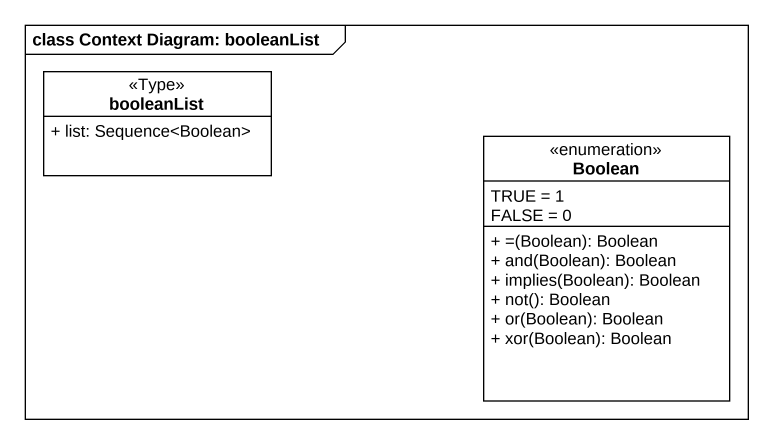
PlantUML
@startuml
mainframe class Context Diagram: booleanList
hide circle
hide empty members
skinparam classAttributeIconSize 0
class booleanList <<Type>> {
  + list: Sequence<Boolean>
}
enum Boolean {
  TRUE = 1
  FALSE = 0
  + =(Boolean): Boolean
  + and(Boolean): Boolean
  + implies(Boolean): Boolean
  + not(): Boolean
  + or(Boolean): Boolean
  + xor(Boolean): Boolean
}
@enduml
